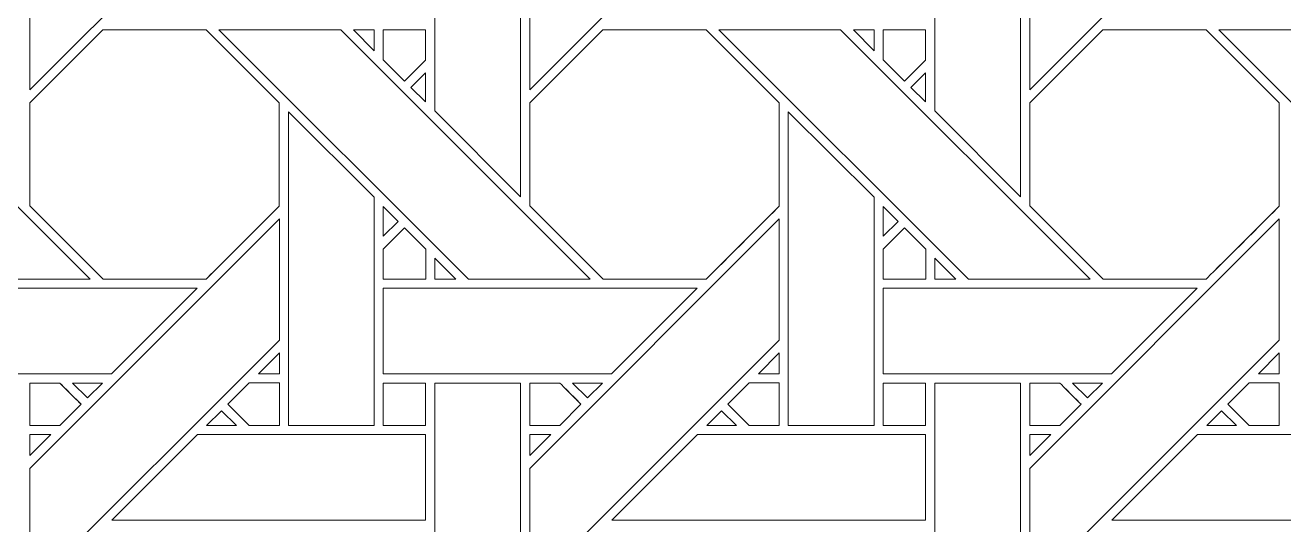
# Model space of a CAD drawing. Header units: inches. Extents: x 2.4 to 22.4, y -0.9 to 19.1.
# Drawn here: x 9.766 to 12.154, y 12.661 to 13.61 of the extents above; entities that cross this region are included whole.
import ezdxf

# ---------------------------------------------------------------- set-up
doc = ezdxf.new("R2010")
doc.units = ezdxf.units.IN
doc.header["$MEASUREMENT"] = 0
doc.layers.add('Design', color=7, linetype='Continuous', lineweight=0)

msp = doc.modelspace()

# ---------------------------------------------------------------- linework, layer by layer
at = {"layer": 'Design'}
for points, knots in [([(2.3829, 19.0948), (2.3829, 19.0948), (2.3829, -0.9052), (2.3829, -0.9052), (2.3829, -0.9052), (22.3829, -0.9052), (22.3829, -0.9052), (22.3829, -0.9052), (22.3829, 19.0948), (22.3829, 19.0948), (22.3829, 19.0948), (2.3829, 19.0948), (2.3829, 19.0948)], [0, 0, 0, 0, 1, 1, 1, 2, 2, 2, 3, 3, 3, 4, 4, 4, 4]), ([(3.3653, 18.1123), (3.3653, 18.1123), (3.3653, 0.0772), (3.3653, 0.0772), (3.3653, 0.0772), (21.4004, 0.0772), (21.4004, 0.0772), (21.4004, 0.0772), (21.4004, 18.1123), (21.4004, 18.1123), (21.4004, 18.1123), (3.3653, 18.1123), (3.3653, 18.1123)], [0, 0, 0, 0, 1, 1, 1, 2, 2, 2, 3, 3, 3, 4, 4, 4, 4]), ([(10.2479, 13.9603), (10.2479, 13.9603), (9.7742, 13.4866), (9.7742, 13.4866), (9.7742, 13.4866), (9.7742, 13.7167), (9.7742, 13.7167), (9.7742, 13.7167), (10.2479, 14.1903), (10.2479, 14.1903), (10.2479, 14.1903), (10.2479, 13.9603), (10.2479, 13.9603)], [0, 0, 0, 0, 1, 1, 1, 2, 2, 2, 3, 3, 3, 4, 4, 4, 4]), ([(11.1966, 13.9603), (11.1966, 13.9603), (10.7229, 13.4866), (10.7229, 13.4866), (10.7229, 13.4866), (10.7229, 13.7167), (10.7229, 13.7167), (10.7229, 13.7167), (11.1966, 14.1903), (11.1966, 14.1903), (11.1966, 14.1903), (11.1966, 13.9603), (11.1966, 13.9603)], [0, 0, 0, 0, 1, 1, 1, 2, 2, 2, 3, 3, 3, 4, 4, 4, 4]), ([(12.1453, 13.9603), (12.1453, 13.9603), (11.6717, 13.4866), (11.6717, 13.4866), (11.6717, 13.4866), (11.6717, 13.7167), (11.6717, 13.7167), (11.6717, 13.7167), (12.1453, 14.1903), (12.1453, 14.1903), (12.1453, 14.1903), (12.1453, 13.9603), (12.1453, 13.9603)], [0, 0, 0, 0, 1, 1, 1, 2, 2, 2, 3, 3, 3, 4, 4, 4, 4]), ([(10.5429, 13.4466), (10.5429, 13.4466), (10.5429, 13.8788), (10.5429, 13.8788), (10.5429, 13.8788), (10.7058, 13.8788), (10.7058, 13.8788), (10.7058, 13.8788), (10.7058, 13.2837), (10.7058, 13.2837), (10.7058, 13.2837), (10.5429, 13.4466), (10.5429, 13.4466)], [0, 0, 0, 0, 1, 1, 1, 2, 2, 2, 3, 3, 3, 4, 4, 4, 4]), ([(11.4916, 13.4466), (11.4916, 13.4466), (11.4916, 13.8788), (11.4916, 13.8788), (11.4916, 13.8788), (11.6545, 13.8788), (11.6545, 13.8788), (11.6545, 13.8788), (11.6545, 13.2837), (11.6545, 13.2837), (11.6545, 13.2837), (11.4916, 13.4466), (11.4916, 13.4466)], [0, 0, 0, 0, 1, 1, 1, 2, 2, 2, 3, 3, 3, 4, 4, 4, 4]), ([(9.8892, 13.1273), (9.8892, 13.1273), (9.6582, 13.1273), (9.6582, 13.1273), (9.6582, 13.1273), (9.1846, 13.601), (9.1846, 13.601), (9.1846, 13.601), (9.4156, 13.601), (9.4156, 13.601), (9.4156, 13.601), (9.8892, 13.1273), (9.8892, 13.1273)], [0, 0, 0, 0, 1, 1, 1, 2, 2, 2, 3, 3, 3, 4, 4, 4, 4]), ([(9.9129, 13.601), (9.9129, 13.601), (10.1091, 13.601), (10.1091, 13.601), (10.1091, 13.601), (10.2478, 13.4623), (10.2478, 13.4623), (10.2478, 13.4623), (10.2478, 13.2661), (10.2478, 13.2661), (10.23, 13.2481), (10.1181, 13.1364), (10.1091, 13.1274), (10.1091, 13.1274), (9.9134, 13.1274), (9.9134, 13.1274), (9.9134, 13.1274), (9.7742, 13.2666), (9.7742, 13.2666), (9.7742, 13.2666), (9.7742, 13.4623), (9.7742, 13.4623), (9.7742, 13.4623), (9.9129, 13.601), (9.9129, 13.601)], [0, 0, 0, 0, 1, 1, 1, 2, 2, 2, 3, 3, 3, 4, 4, 4, 5, 5, 5, 6, 6, 6, 7, 7, 7, 8, 8, 8, 8]), ([(10.2478, 13.4623), (10.2478, 13.4623), (10.2478, 13.2661), (10.2478, 13.2661), (10.23, 13.248), (10.118, 13.1363), (10.1091, 13.1274), (10.1091, 13.1274), (9.9134, 13.1274), (9.9134, 13.1274), (9.9134, 13.1274), (9.7742, 13.2666), (9.7742, 13.2666), (9.7742, 13.2666), (9.7742, 13.4623), (9.7742, 13.4623), (9.7742, 13.4623), (9.9129, 13.601), (9.9129, 13.601), (9.9129, 13.601), (10.1091, 13.601), (10.1091, 13.601), (10.1091, 13.601), (10.2478, 13.4623), (10.2478, 13.4623)], [0, 0, 0, 0, 1, 1, 1, 2, 2, 2, 3, 3, 3, 4, 4, 4, 5, 5, 5, 6, 6, 6, 7, 7, 7, 8, 8, 8, 8]), ([(10.838, 13.1273), (10.838, 13.1273), (10.6069, 13.1273), (10.6069, 13.1273), (10.6069, 13.1273), (10.1334, 13.601), (10.1334, 13.601), (10.1334, 13.601), (10.3643, 13.601), (10.3643, 13.601), (10.3643, 13.601), (10.838, 13.1273), (10.838, 13.1273)], [0, 0, 0, 0, 1, 1, 1, 2, 2, 2, 3, 3, 3, 4, 4, 4, 4]), ([(10.3884, 13.601), (10.3884, 13.601), (10.4279, 13.601), (10.4279, 13.601), (10.4279, 13.601), (10.4279, 13.5611), (10.4279, 13.5611), (10.4279, 13.5611), (10.3884, 13.601), (10.3884, 13.601)], [0, 0, 0, 0, 1, 1, 1, 2, 2, 2, 3, 3, 3, 3]), ([(10.5253, 13.601), (10.5253, 13.601), (10.5253, 13.5434), (10.5253, 13.5434), (10.5253, 13.5434), (10.4854, 13.5035), (10.4854, 13.5035), (10.4854, 13.5035), (10.445, 13.5438), (10.445, 13.5438), (10.445, 13.5438), (10.445, 13.601), (10.445, 13.601), (10.445, 13.601), (10.5253, 13.601), (10.5253, 13.601)], [0, 0, 0, 0, 1, 1, 1, 2, 2, 2, 3, 3, 3, 4, 4, 4, 5, 5, 5, 5]), ([(10.4854, 13.5035), (10.4854, 13.5035), (10.445, 13.5438), (10.445, 13.5438), (10.445, 13.5438), (10.445, 13.601), (10.445, 13.601), (10.445, 13.601), (10.5253, 13.601), (10.5253, 13.601), (10.5253, 13.601), (10.5253, 13.5434), (10.5253, 13.5434), (10.5253, 13.5434), (10.4854, 13.5035), (10.4854, 13.5035)], [0, 0, 0, 0, 1, 1, 1, 2, 2, 2, 3, 3, 3, 4, 4, 4, 5, 5, 5, 5]), ([(10.8616, 13.601), (10.8616, 13.601), (11.0578, 13.601), (11.0578, 13.601), (11.0578, 13.601), (11.1966, 13.4623), (11.1966, 13.4623), (11.1966, 13.4623), (11.1966, 13.2661), (11.1966, 13.2661), (11.1788, 13.2481), (11.0669, 13.1364), (11.0579, 13.1274), (11.0579, 13.1274), (10.8622, 13.1274), (10.8622, 13.1274), (10.8622, 13.1274), (10.7229, 13.2666), (10.7229, 13.2666), (10.7229, 13.2666), (10.7229, 13.4623), (10.7229, 13.4623), (10.7229, 13.4623), (10.8616, 13.601), (10.8616, 13.601)], [0, 0, 0, 0, 1, 1, 1, 2, 2, 2, 3, 3, 3, 4, 4, 4, 5, 5, 5, 6, 6, 6, 7, 7, 7, 8, 8, 8, 8]), ([(11.1966, 13.4623), (11.1966, 13.4623), (11.1966, 13.2661), (11.1966, 13.2661), (11.1787, 13.248), (11.0668, 13.1363), (11.0579, 13.1274), (11.0579, 13.1274), (10.8622, 13.1274), (10.8622, 13.1274), (10.8622, 13.1274), (10.7229, 13.2666), (10.7229, 13.2666), (10.7229, 13.2666), (10.7229, 13.4623), (10.7229, 13.4623), (10.7229, 13.4623), (10.8616, 13.601), (10.8616, 13.601), (10.8616, 13.601), (11.0578, 13.601), (11.0578, 13.601), (11.0578, 13.601), (11.1966, 13.4623), (11.1966, 13.4623)], [0, 0, 0, 0, 1, 1, 1, 2, 2, 2, 3, 3, 3, 4, 4, 4, 5, 5, 5, 6, 6, 6, 7, 7, 7, 8, 8, 8, 8]), ([(11.7867, 13.1273), (11.7867, 13.1273), (11.5556, 13.1273), (11.5556, 13.1273), (11.5556, 13.1273), (11.0821, 13.601), (11.0821, 13.601), (11.0821, 13.601), (11.313, 13.601), (11.313, 13.601), (11.313, 13.601), (11.7867, 13.1273), (11.7867, 13.1273)], [0, 0, 0, 0, 1, 1, 1, 2, 2, 2, 3, 3, 3, 4, 4, 4, 4]), ([(11.3372, 13.601), (11.3372, 13.601), (11.3766, 13.601), (11.3766, 13.601), (11.3766, 13.601), (11.3766, 13.5611), (11.3766, 13.5611), (11.3766, 13.5611), (11.3372, 13.601), (11.3372, 13.601)], [0, 0, 0, 0, 1, 1, 1, 2, 2, 2, 3, 3, 3, 3]), ([(11.474, 13.601), (11.474, 13.601), (11.474, 13.5434), (11.474, 13.5434), (11.474, 13.5434), (11.4341, 13.5035), (11.4341, 13.5035), (11.4341, 13.5035), (11.3938, 13.5438), (11.3938, 13.5438), (11.3938, 13.5438), (11.3938, 13.601), (11.3938, 13.601), (11.3938, 13.601), (11.474, 13.601), (11.474, 13.601)], [0, 0, 0, 0, 1, 1, 1, 2, 2, 2, 3, 3, 3, 4, 4, 4, 5, 5, 5, 5]), ([(11.4341, 13.5035), (11.4341, 13.5035), (11.3938, 13.5438), (11.3938, 13.5438), (11.3938, 13.5438), (11.3938, 13.601), (11.3938, 13.601), (11.3938, 13.601), (11.474, 13.601), (11.474, 13.601), (11.474, 13.601), (11.474, 13.5434), (11.474, 13.5434), (11.474, 13.5434), (11.4341, 13.5035), (11.4341, 13.5035)], [0, 0, 0, 0, 1, 1, 1, 2, 2, 2, 3, 3, 3, 4, 4, 4, 5, 5, 5, 5]), ([(11.8104, 13.601), (11.8104, 13.601), (12.0066, 13.601), (12.0066, 13.601), (12.0066, 13.601), (12.1453, 13.4623), (12.1453, 13.4623), (12.1453, 13.4623), (12.1453, 13.2661), (12.1453, 13.2661), (12.1275, 13.2481), (12.0156, 13.1364), (12.0066, 13.1274), (12.0066, 13.1274), (11.8109, 13.1274), (11.8109, 13.1274), (11.8109, 13.1274), (11.6717, 13.2666), (11.6717, 13.2666), (11.6717, 13.2666), (11.6717, 13.4623), (11.6717, 13.4623), (11.6717, 13.4623), (11.8104, 13.601), (11.8104, 13.601)], [0, 0, 0, 0, 1, 1, 1, 2, 2, 2, 3, 3, 3, 4, 4, 4, 5, 5, 5, 6, 6, 6, 7, 7, 7, 8, 8, 8, 8]), ([(12.1453, 13.4623), (12.1453, 13.4623), (12.1453, 13.2661), (12.1453, 13.2661), (12.1277, 13.2483), (12.0157, 13.1365), (12.0066, 13.1274), (12.0066, 13.1274), (11.8109, 13.1274), (11.8109, 13.1274), (11.8109, 13.1274), (11.6717, 13.2666), (11.6717, 13.2666), (11.6717, 13.2666), (11.6717, 13.4623), (11.6717, 13.4623), (11.6717, 13.4623), (11.8104, 13.601), (11.8104, 13.601), (11.8104, 13.601), (12.0066, 13.601), (12.0066, 13.601), (12.0066, 13.601), (12.1453, 13.4623), (12.1453, 13.4623)], [0, 0, 0, 0, 1, 1, 1, 2, 2, 2, 3, 3, 3, 4, 4, 4, 5, 5, 5, 6, 6, 6, 7, 7, 7, 8, 8, 8, 8]), ([(12.7354, 13.1273), (12.7354, 13.1273), (12.5044, 13.1273), (12.5044, 13.1273), (12.5044, 13.1273), (12.0308, 13.601), (12.0308, 13.601), (12.0308, 13.601), (12.2618, 13.601), (12.2618, 13.601), (12.2618, 13.601), (12.7354, 13.1273), (12.7354, 13.1273)], [0, 0, 0, 0, 1, 1, 1, 2, 2, 2, 3, 3, 3, 4, 4, 4, 4]), ([(10.5253, 13.5191), (10.5253, 13.5191), (10.5253, 13.464), (10.5253, 13.464), (10.5253, 13.464), (10.4976, 13.4913), (10.4976, 13.4913), (10.4976, 13.4913), (10.5253, 13.5191), (10.5253, 13.5191)], [0, 0, 0, 0, 1, 1, 1, 2, 2, 2, 3, 3, 3, 3]), ([(11.4741, 13.5191), (11.4741, 13.5191), (11.4741, 13.464), (11.4741, 13.464), (11.4741, 13.464), (11.4463, 13.4913), (11.4463, 13.4913), (11.4463, 13.4913), (11.4741, 13.5191), (11.4741, 13.5191)], [0, 0, 0, 0, 1, 1, 1, 2, 2, 2, 3, 3, 3, 3]), ([(10.265, 12.8493), (10.265, 12.8493), (10.265, 13.4452), (10.265, 13.4452), (10.265, 13.4452), (10.4278, 13.283), (10.4278, 13.283), (10.4278, 13.283), (10.4278, 12.8493), (10.4278, 12.8493), (10.4278, 12.8493), (10.265, 12.8493), (10.265, 12.8493)], [0, 0, 0, 0, 1, 1, 1, 2, 2, 2, 3, 3, 3, 4, 4, 4, 4]), ([(11.2137, 12.8493), (11.2137, 12.8493), (11.2137, 13.4452), (11.2137, 13.4452), (11.2137, 13.4452), (11.3765, 13.283), (11.3765, 13.283), (11.3765, 13.283), (11.3765, 12.8493), (11.3765, 12.8493), (11.3765, 12.8493), (11.2137, 12.8493), (11.2137, 12.8493)], [0, 0, 0, 0, 1, 1, 1, 2, 2, 2, 3, 3, 3, 4, 4, 4, 4]), ([(10.4451, 13.2088), (10.4451, 13.2088), (10.4451, 13.2655), (10.4451, 13.2655), (10.4451, 13.2655), (10.4733, 13.2369), (10.4733, 13.2369), (10.4733, 13.2369), (10.4451, 13.2088), (10.4451, 13.2088)], [0, 0, 0, 0, 1, 1, 1, 2, 2, 2, 3, 3, 3, 3]), ([(11.3938, 13.2088), (11.3938, 13.2088), (11.3938, 13.2655), (11.3938, 13.2655), (11.3938, 13.2655), (11.422, 13.2369), (11.422, 13.2369), (11.422, 13.2369), (11.3938, 13.2088), (11.3938, 13.2088)], [0, 0, 0, 0, 1, 1, 1, 2, 2, 2, 3, 3, 3, 3]), ([(10.2479, 13.0116), (10.2479, 13.0116), (9.7742, 12.5379), (9.7742, 12.5379), (9.7742, 12.5379), (9.7742, 12.768), (9.7742, 12.768), (9.7742, 12.768), (10.2479, 13.2416), (10.2479, 13.2416), (10.2479, 13.2416), (10.2479, 13.0116), (10.2479, 13.0116)], [0, 0, 0, 0, 1, 1, 1, 2, 2, 2, 3, 3, 3, 4, 4, 4, 4]), ([(11.1966, 13.0116), (11.1966, 13.0116), (10.7229, 12.5379), (10.7229, 12.5379), (10.7229, 12.5379), (10.7229, 12.768), (10.7229, 12.768), (10.7229, 12.768), (11.1966, 13.2416), (11.1966, 13.2416), (11.1966, 13.2416), (11.1966, 13.0116), (11.1966, 13.0116)], [0, 0, 0, 0, 1, 1, 1, 2, 2, 2, 3, 3, 3, 4, 4, 4, 4]), ([(12.1453, 13.0116), (12.1453, 13.0116), (11.6717, 12.5379), (11.6717, 12.5379), (11.6717, 12.5379), (11.6717, 12.768), (11.6717, 12.768), (11.6717, 12.768), (12.1453, 13.2416), (12.1453, 13.2416), (12.1453, 13.2416), (12.1453, 13.0116), (12.1453, 13.0116)], [0, 0, 0, 0, 1, 1, 1, 2, 2, 2, 3, 3, 3, 4, 4, 4, 4]), ([(10.4451, 13.1271), (10.4451, 13.1271), (10.4451, 13.1844), (10.4451, 13.1844), (10.4451, 13.1844), (10.4854, 13.2247), (10.4854, 13.2247), (10.4854, 13.2247), (10.5257, 13.1844), (10.5257, 13.1844), (10.5257, 13.1844), (10.5257, 13.1271), (10.5257, 13.1271), (10.5257, 13.1271), (10.4451, 13.1271), (10.4451, 13.1271)], [0, 0, 0, 0, 1, 1, 1, 2, 2, 2, 3, 3, 3, 4, 4, 4, 5, 5, 5, 5]), ([(10.4854, 13.2247), (10.4854, 13.2247), (10.5257, 13.1844), (10.5257, 13.1844), (10.5257, 13.1844), (10.5257, 13.1271), (10.5257, 13.1271), (10.5257, 13.1271), (10.4451, 13.1271), (10.4451, 13.1271), (10.4451, 13.1271), (10.4451, 13.1844), (10.4451, 13.1844), (10.4451, 13.1844), (10.4854, 13.2247), (10.4854, 13.2247)], [0, 0, 0, 0, 1, 1, 1, 2, 2, 2, 3, 3, 3, 4, 4, 4, 5, 5, 5, 5]), ([(11.3938, 13.1271), (11.3938, 13.1271), (11.3938, 13.1844), (11.3938, 13.1844), (11.3938, 13.1844), (11.4341, 13.2247), (11.4341, 13.2247), (11.4341, 13.2247), (11.4745, 13.1844), (11.4745, 13.1844), (11.4745, 13.1844), (11.4745, 13.1271), (11.4745, 13.1271), (11.4745, 13.1271), (11.3938, 13.1271), (11.3938, 13.1271)], [0, 0, 0, 0, 1, 1, 1, 2, 2, 2, 3, 3, 3, 4, 4, 4, 5, 5, 5, 5]), ([(11.4341, 13.2247), (11.4341, 13.2247), (11.4745, 13.1844), (11.4745, 13.1844), (11.4745, 13.1844), (11.4745, 13.1271), (11.4745, 13.1271), (11.4745, 13.1271), (11.3938, 13.1271), (11.3938, 13.1271), (11.3938, 13.1271), (11.3938, 13.1844), (11.3938, 13.1844), (11.3938, 13.1844), (11.4341, 13.2247), (11.4341, 13.2247)], [0, 0, 0, 0, 1, 1, 1, 2, 2, 2, 3, 3, 3, 4, 4, 4, 5, 5, 5, 5]), ([(10.543, 13.1273), (10.543, 13.1273), (10.543, 13.1671), (10.543, 13.1671), (10.543, 13.1671), (10.5827, 13.1273), (10.5827, 13.1273), (10.5827, 13.1273), (10.543, 13.1273), (10.543, 13.1273)], [0, 0, 0, 0, 1, 1, 1, 2, 2, 2, 3, 3, 3, 3]), ([(11.4917, 13.1273), (11.4917, 13.1273), (11.4917, 13.1671), (11.4917, 13.1671), (11.4917, 13.1671), (11.5314, 13.1273), (11.5314, 13.1273), (11.5314, 13.1273), (11.4917, 13.1273), (11.4917, 13.1273)], [0, 0, 0, 0, 1, 1, 1, 2, 2, 2, 3, 3, 3, 3]), ([(10.0921, 13.1101), (10.0921, 13.1101), (9.9293, 12.9474), (9.9293, 12.9474), (9.9293, 12.9474), (9.4964, 12.9474), (9.4964, 12.9474), (9.4964, 12.9474), (9.4964, 13.1101), (9.4964, 13.1101), (9.4964, 13.1101), (10.0921, 13.1101), (10.0921, 13.1101)], [0, 0, 0, 0, 1, 1, 1, 2, 2, 2, 3, 3, 3, 4, 4, 4, 4]), ([(11.0408, 13.1101), (11.0408, 13.1101), (10.8781, 12.9474), (10.8781, 12.9474), (10.8781, 12.9474), (10.4451, 12.9474), (10.4451, 12.9474), (10.4451, 12.9474), (10.4451, 13.1101), (10.4451, 13.1101), (10.4451, 13.1101), (11.0408, 13.1101), (11.0408, 13.1101)], [0, 0, 0, 0, 1, 1, 1, 2, 2, 2, 3, 3, 3, 4, 4, 4, 4]), ([(11.9895, 13.1101), (11.9895, 13.1101), (11.8268, 12.9474), (11.8268, 12.9474), (11.8268, 12.9474), (11.3938, 12.9474), (11.3938, 12.9474), (11.3938, 12.9474), (11.3938, 13.1101), (11.3938, 13.1101), (11.3938, 13.1101), (11.9895, 13.1101), (11.9895, 13.1101)], [0, 0, 0, 0, 1, 1, 1, 2, 2, 2, 3, 3, 3, 4, 4, 4, 4]), ([(10.2479, 12.9474), (10.2479, 12.9474), (10.2081, 12.9474), (10.2081, 12.9474), (10.2081, 12.9474), (10.2479, 12.9872), (10.2479, 12.9872), (10.2479, 12.9872), (10.2479, 12.9474), (10.2479, 12.9474)], [0, 0, 0, 0, 1, 1, 1, 2, 2, 2, 3, 3, 3, 3]), ([(11.1966, 12.9474), (11.1966, 12.9474), (11.1568, 12.9474), (11.1568, 12.9474), (11.1568, 12.9474), (11.1966, 12.9872), (11.1966, 12.9872), (11.1966, 12.9872), (11.1966, 12.9474), (11.1966, 12.9474)], [0, 0, 0, 0, 1, 1, 1, 2, 2, 2, 3, 3, 3, 3]), ([(12.1056, 12.9474), (12.1056, 12.9474), (12.1453, 12.9872), (12.1453, 12.9872), (12.1453, 12.9872), (12.1453, 12.9474), (12.1453, 12.9474), (12.1453, 12.9474), (12.1056, 12.9474), (12.1056, 12.9474)], [0, 0, 0, 0, 1, 1, 1, 2, 2, 2, 3, 3, 3, 3]), ([(9.8313, 12.9301), (9.8364, 12.925), (9.8672, 12.8942), (9.8716, 12.8898), (9.8716, 12.8898), (9.8312, 12.8494), (9.8312, 12.8494), (9.8312, 12.8494), (9.7742, 12.8494), (9.7742, 12.8494), (9.7742, 12.8494), (9.7742, 12.9301), (9.7742, 12.9301), (9.7742, 12.9301), (9.8313, 12.9301), (9.8313, 12.9301)], [0, 0, 0, 0, 1, 1, 1, 2, 2, 2, 3, 3, 3, 4, 4, 4, 5, 5, 5, 5]), ([(9.8557, 12.9056), (9.8557, 12.9056), (9.8716, 12.8898), (9.8716, 12.8898), (9.8716, 12.8898), (9.8312, 12.8494), (9.8312, 12.8494), (9.8312, 12.8494), (9.7742, 12.8494), (9.7742, 12.8494), (9.7742, 12.8494), (9.7742, 12.9301), (9.7742, 12.9301), (9.7742, 12.9301), (9.8313, 12.9301), (9.8313, 12.9301), (9.8366, 12.9248), (9.8465, 12.9149), (9.8557, 12.9056)], [0, 0, 0, 0, 1, 1, 1, 2, 2, 2, 3, 3, 3, 4, 4, 4, 5, 5, 5, 6, 6, 6, 6]), ([(9.8556, 12.9301), (9.8556, 12.9301), (9.9121, 12.9301), (9.9121, 12.9301), (9.9121, 12.9301), (9.8838, 12.9019), (9.8838, 12.9019), (9.8838, 12.9019), (9.8556, 12.9301), (9.8556, 12.9301)], [0, 0, 0, 0, 1, 1, 1, 2, 2, 2, 3, 3, 3, 3]), ([(10.1908, 12.8494), (10.1908, 12.8494), (10.1504, 12.8897), (10.1504, 12.8897), (10.1504, 12.8897), (10.1908, 12.9302), (10.1908, 12.9302), (10.1908, 12.9302), (10.2479, 12.9302), (10.2479, 12.9302), (10.2479, 12.9302), (10.2479, 12.8494), (10.2479, 12.8494), (10.2479, 12.8494), (10.1908, 12.8494), (10.1908, 12.8494)], [0, 0, 0, 0, 1, 1, 1, 2, 2, 2, 3, 3, 3, 4, 4, 4, 5, 5, 5, 5]), ([(10.1504, 12.8897), (10.1504, 12.8897), (10.1908, 12.9302), (10.1908, 12.9302), (10.1908, 12.9302), (10.2479, 12.9302), (10.2479, 12.9302), (10.2479, 12.9302), (10.2479, 12.8494), (10.2479, 12.8494), (10.2479, 12.8494), (10.1908, 12.8494), (10.1908, 12.8494), (10.1908, 12.8494), (10.1504, 12.8897), (10.1504, 12.8897)], [0, 0, 0, 0, 1, 1, 1, 2, 2, 2, 3, 3, 3, 4, 4, 4, 5, 5, 5, 5]), ([(10.4451, 12.9301), (10.4451, 12.9301), (10.5253, 12.9301), (10.5253, 12.9301), (10.5253, 12.9301), (10.5253, 12.8494), (10.5253, 12.8494), (10.5253, 12.8494), (10.4451, 12.8494), (10.4451, 12.8494), (10.4451, 12.8494), (10.4451, 12.9301), (10.4451, 12.9301)], [0, 0, 0, 0, 1, 1, 1, 2, 2, 2, 3, 3, 3, 4, 4, 4, 4]), ([(10.5253, 12.8494), (10.5253, 12.8494), (10.4451, 12.8494), (10.4451, 12.8494), (10.4451, 12.8494), (10.4451, 12.9301), (10.4451, 12.9301), (10.4451, 12.9301), (10.5253, 12.9301), (10.5253, 12.9301), (10.5253, 12.9301), (10.5253, 12.8494), (10.5253, 12.8494)], [0, 0, 0, 0, 1, 1, 1, 2, 2, 2, 3, 3, 3, 4, 4, 4, 4]), ([(10.5429, 12.4979), (10.5429, 12.4979), (10.5429, 12.9301), (10.5429, 12.9301), (10.5429, 12.9301), (10.7058, 12.9301), (10.7058, 12.9301), (10.7058, 12.9301), (10.7058, 12.335), (10.7058, 12.335), (10.7058, 12.335), (10.5429, 12.4979), (10.5429, 12.4979)], [0, 0, 0, 0, 1, 1, 1, 2, 2, 2, 3, 3, 3, 4, 4, 4, 4]), ([(10.78, 12.9301), (10.7851, 12.925), (10.8159, 12.8942), (10.8203, 12.8898), (10.8203, 12.8898), (10.7799, 12.8494), (10.7799, 12.8494), (10.7799, 12.8494), (10.7229, 12.8494), (10.7229, 12.8494), (10.7229, 12.8494), (10.7229, 12.9301), (10.7229, 12.9301), (10.7229, 12.9301), (10.78, 12.9301), (10.78, 12.9301)], [0, 0, 0, 0, 1, 1, 1, 2, 2, 2, 3, 3, 3, 4, 4, 4, 5, 5, 5, 5]), ([(10.8203, 12.8898), (10.8203, 12.8898), (10.7799, 12.8494), (10.7799, 12.8494), (10.7799, 12.8494), (10.7229, 12.8494), (10.7229, 12.8494), (10.7229, 12.8494), (10.7229, 12.9301), (10.7229, 12.9301), (10.7229, 12.9301), (10.78, 12.9301), (10.78, 12.9301), (10.7852, 12.9249), (10.816, 12.8941), (10.8203, 12.8898)], [0, 0, 0, 0, 1, 1, 1, 2, 2, 2, 3, 3, 3, 4, 4, 4, 5, 5, 5, 5]), ([(10.8044, 12.9301), (10.8044, 12.9301), (10.8608, 12.9301), (10.8608, 12.9301), (10.8608, 12.9301), (10.8326, 12.9019), (10.8326, 12.9019), (10.8326, 12.9019), (10.8044, 12.9301), (10.8044, 12.9301)], [0, 0, 0, 0, 1, 1, 1, 2, 2, 2, 3, 3, 3, 3]), ([(11.1395, 12.8494), (11.1395, 12.8494), (11.0991, 12.8897), (11.0991, 12.8897), (11.0991, 12.8897), (11.1396, 12.9302), (11.1396, 12.9302), (11.1396, 12.9302), (11.1966, 12.9302), (11.1966, 12.9302), (11.1966, 12.9302), (11.1966, 12.8494), (11.1966, 12.8494), (11.1966, 12.8494), (11.1395, 12.8494), (11.1395, 12.8494)], [0, 0, 0, 0, 1, 1, 1, 2, 2, 2, 3, 3, 3, 4, 4, 4, 5, 5, 5, 5]), ([(11.0991, 12.8897), (11.0991, 12.8897), (11.1396, 12.9302), (11.1396, 12.9302), (11.1396, 12.9302), (11.1966, 12.9302), (11.1966, 12.9302), (11.1966, 12.9302), (11.1966, 12.8494), (11.1966, 12.8494), (11.1966, 12.8494), (11.1395, 12.8494), (11.1395, 12.8494), (11.1395, 12.8494), (11.0991, 12.8897), (11.0991, 12.8897)], [0, 0, 0, 0, 1, 1, 1, 2, 2, 2, 3, 3, 3, 4, 4, 4, 5, 5, 5, 5]), ([(11.3938, 12.9301), (11.3938, 12.9301), (11.474, 12.9301), (11.474, 12.9301), (11.474, 12.9301), (11.474, 12.8494), (11.474, 12.8494), (11.474, 12.8494), (11.3938, 12.8494), (11.3938, 12.8494), (11.3938, 12.8494), (11.3938, 12.9301), (11.3938, 12.9301)], [0, 0, 0, 0, 1, 1, 1, 2, 2, 2, 3, 3, 3, 4, 4, 4, 4]), ([(11.474, 12.8494), (11.474, 12.8494), (11.3938, 12.8494), (11.3938, 12.8494), (11.3938, 12.8494), (11.3938, 12.9301), (11.3938, 12.9301), (11.3938, 12.9301), (11.474, 12.9301), (11.474, 12.9301), (11.474, 12.9301), (11.474, 12.8494), (11.474, 12.8494)], [0, 0, 0, 0, 1, 1, 1, 2, 2, 2, 3, 3, 3, 4, 4, 4, 4]), ([(11.4916, 12.4979), (11.4916, 12.4979), (11.4916, 12.9301), (11.4916, 12.9301), (11.4916, 12.9301), (11.6545, 12.9301), (11.6545, 12.9301), (11.6545, 12.9301), (11.6545, 12.335), (11.6545, 12.335), (11.6545, 12.335), (11.4916, 12.4979), (11.4916, 12.4979)], [0, 0, 0, 0, 1, 1, 1, 2, 2, 2, 3, 3, 3, 4, 4, 4, 4]), ([(11.7287, 12.9301), (11.7339, 12.925), (11.7646, 12.8942), (11.7691, 12.8898), (11.7691, 12.8898), (11.7286, 12.8494), (11.7286, 12.8494), (11.7286, 12.8494), (11.6717, 12.8494), (11.6717, 12.8494), (11.6717, 12.8494), (11.6717, 12.9301), (11.6717, 12.9301), (11.6717, 12.9301), (11.7287, 12.9301), (11.7287, 12.9301)], [0, 0, 0, 0, 1, 1, 1, 2, 2, 2, 3, 3, 3, 4, 4, 4, 5, 5, 5, 5]), ([(11.7691, 12.8898), (11.7691, 12.8898), (11.7286, 12.8494), (11.7286, 12.8494), (11.7286, 12.8494), (11.6717, 12.8494), (11.6717, 12.8494), (11.6717, 12.8494), (11.6717, 12.9301), (11.6717, 12.9301), (11.6717, 12.9301), (11.7287, 12.9301), (11.7287, 12.9301), (11.7339, 12.9249), (11.7647, 12.8941), (11.7691, 12.8898)], [0, 0, 0, 0, 1, 1, 1, 2, 2, 2, 3, 3, 3, 4, 4, 4, 5, 5, 5, 5]), ([(11.7531, 12.9301), (11.7531, 12.9301), (11.8096, 12.9301), (11.8096, 12.9301), (11.8096, 12.9301), (11.7813, 12.9019), (11.7813, 12.9019), (11.7813, 12.9019), (11.7531, 12.9301), (11.7531, 12.9301)], [0, 0, 0, 0, 1, 1, 1, 2, 2, 2, 3, 3, 3, 3]), ([(12.0882, 12.8494), (12.0882, 12.8494), (12.0479, 12.8897), (12.0479, 12.8897), (12.0479, 12.8897), (12.0883, 12.9302), (12.0883, 12.9302), (12.0883, 12.9302), (12.1453, 12.9302), (12.1453, 12.9302), (12.1453, 12.9302), (12.1453, 12.8494), (12.1453, 12.8494), (12.1453, 12.8494), (12.0882, 12.8494), (12.0882, 12.8494)], [0, 0, 0, 0, 1, 1, 1, 2, 2, 2, 3, 3, 3, 4, 4, 4, 5, 5, 5, 5]), ([(12.1453, 12.8494), (12.1453, 12.8494), (12.0882, 12.8494), (12.0882, 12.8494), (12.0882, 12.8494), (12.0479, 12.8897), (12.0479, 12.8897), (12.0479, 12.8897), (12.0883, 12.9302), (12.0883, 12.9302), (12.0883, 12.9302), (12.1453, 12.9302), (12.1453, 12.9302), (12.1453, 12.9302), (12.1453, 12.8494), (12.1453, 12.8494)], [0, 0, 0, 0, 1, 1, 1, 2, 2, 2, 3, 3, 3, 4, 4, 4, 5, 5, 5, 5]), ([(10.1666, 12.8493), (10.1666, 12.8493), (10.11, 12.8493), (10.11, 12.8493), (10.11, 12.8493), (10.1383, 12.8776), (10.1383, 12.8776), (10.1383, 12.8776), (10.1666, 12.8493), (10.1666, 12.8493)], [0, 0, 0, 0, 1, 1, 1, 2, 2, 2, 3, 3, 3, 3]), ([(11.1153, 12.8493), (11.1153, 12.8493), (11.0588, 12.8493), (11.0588, 12.8493), (11.0588, 12.8493), (11.087, 12.8776), (11.087, 12.8776), (11.087, 12.8776), (11.1153, 12.8493), (11.1153, 12.8493)], [0, 0, 0, 0, 1, 1, 1, 2, 2, 2, 3, 3, 3, 3]), ([(12.0075, 12.8493), (12.0075, 12.8493), (12.0358, 12.8776), (12.0358, 12.8776), (12.0358, 12.8776), (12.064, 12.8493), (12.064, 12.8493), (12.064, 12.8493), (12.0075, 12.8493), (12.0075, 12.8493)], [0, 0, 0, 0, 1, 1, 1, 2, 2, 2, 3, 3, 3, 3]), ([(9.8141, 12.8322), (9.8141, 12.8322), (9.7742, 12.7924), (9.7742, 12.7924), (9.7742, 12.7924), (9.7742, 12.8322), (9.7742, 12.8322), (9.7742, 12.8322), (9.8141, 12.8322), (9.8141, 12.8322)], [0, 0, 0, 0, 1, 1, 1, 2, 2, 2, 3, 3, 3, 3]), ([(10.5253, 12.8322), (10.5253, 12.8322), (10.5253, 12.6694), (10.5253, 12.6694), (10.5253, 12.6694), (9.9301, 12.6694), (9.9301, 12.6694), (9.9301, 12.6694), (10.0929, 12.8322), (10.0929, 12.8322), (10.0929, 12.8322), (10.5253, 12.8322), (10.5253, 12.8322)], [0, 0, 0, 0, 1, 1, 1, 2, 2, 2, 3, 3, 3, 4, 4, 4, 4]), ([(10.7628, 12.8322), (10.7628, 12.8322), (10.7229, 12.7924), (10.7229, 12.7924), (10.7229, 12.7924), (10.7229, 12.8322), (10.7229, 12.8322), (10.7229, 12.8322), (10.7628, 12.8322), (10.7628, 12.8322)], [0, 0, 0, 0, 1, 1, 1, 2, 2, 2, 3, 3, 3, 3]), ([(11.4741, 12.8322), (11.4741, 12.8322), (11.4741, 12.6694), (11.4741, 12.6694), (11.4741, 12.6694), (10.8788, 12.6694), (10.8788, 12.6694), (10.8788, 12.6694), (11.0416, 12.8322), (11.0416, 12.8322), (11.0416, 12.8322), (11.4741, 12.8322), (11.4741, 12.8322)], [0, 0, 0, 0, 1, 1, 1, 2, 2, 2, 3, 3, 3, 4, 4, 4, 4]), ([(11.7115, 12.8322), (11.7115, 12.8322), (11.6717, 12.7924), (11.6717, 12.7924), (11.6717, 12.7924), (11.6717, 12.8322), (11.6717, 12.8322), (11.6717, 12.8322), (11.7115, 12.8322), (11.7115, 12.8322)], [0, 0, 0, 0, 1, 1, 1, 2, 2, 2, 3, 3, 3, 3]), ([(12.4228, 12.8322), (12.4228, 12.8322), (12.4228, 12.6694), (12.4228, 12.6694), (12.4228, 12.6694), (11.8275, 12.6694), (11.8275, 12.6694), (11.8275, 12.6694), (11.9904, 12.8322), (11.9904, 12.8322), (11.9904, 12.8322), (12.4228, 12.8322), (12.4228, 12.8322)], [0, 0, 0, 0, 1, 1, 1, 2, 2, 2, 3, 3, 3, 4, 4, 4, 4])]:
    msp.add_open_spline(points, degree=3, knots=knots, dxfattribs=at)

doc.saveas('drawing.dxf')
